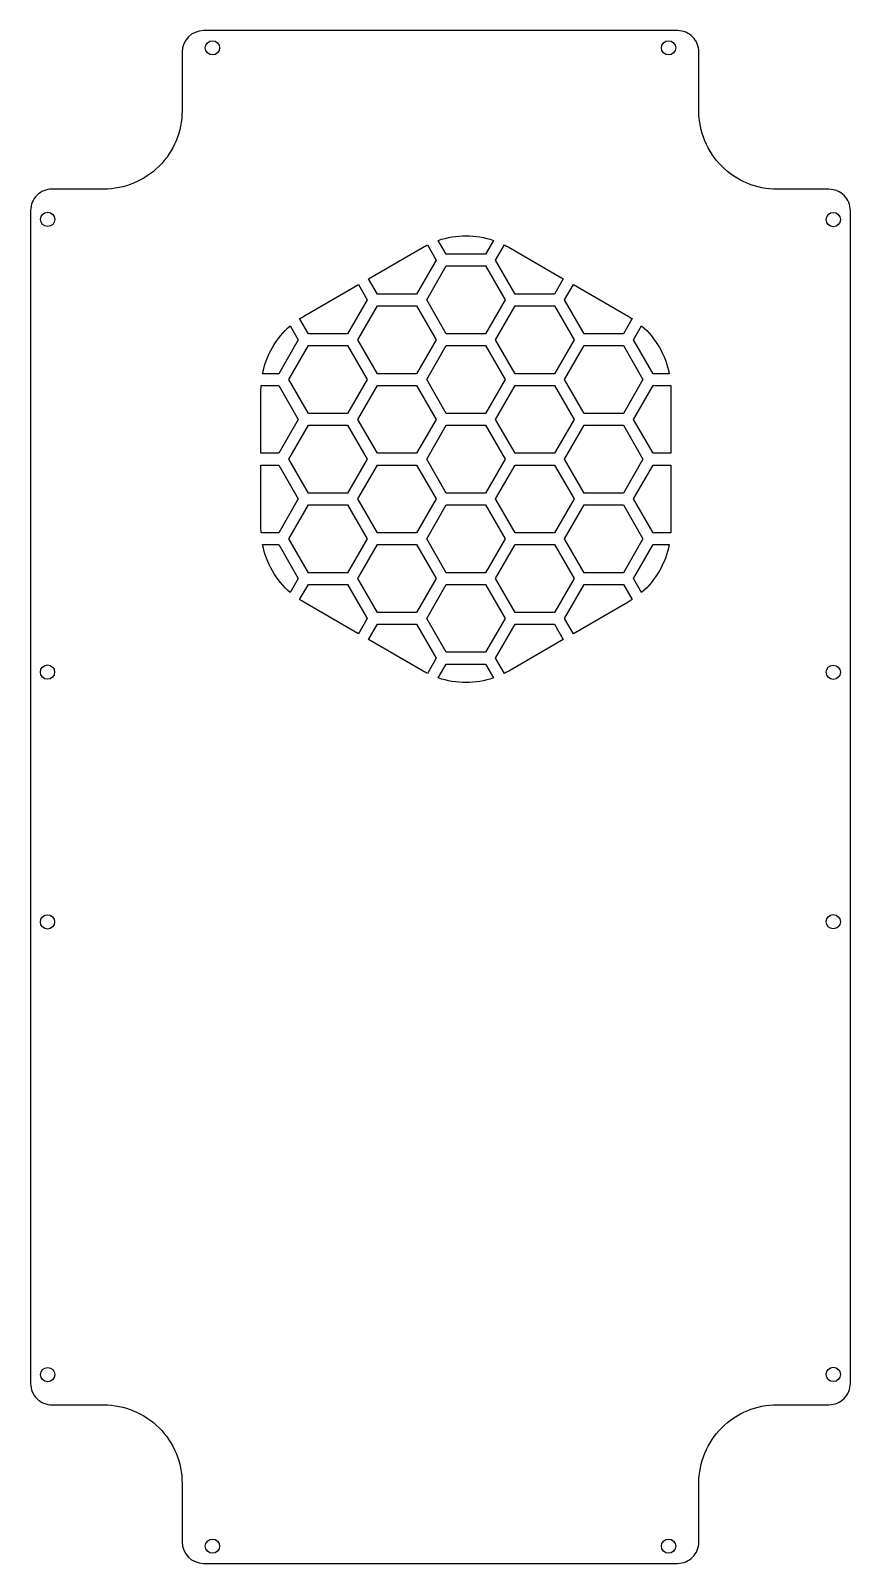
# Model space of a CAD drawing. Header units: millimetres. Extents: x 5 to 235, y -15 to 415.
import ezdxf

# ---------------------------------------------------------------- set-up
doc = ezdxf.new("R2010")
doc.units = ezdxf.units.MM
doc.layers.get('0').update_dxf_attribs({"linetype": 'CONTINUOUS'})

msp = doc.modelspace()

# ---------------------------------------------------------------- linework, layer by layer
for points in [[(186.5, -15, 0.414214), (192.5, -9), (192.5, 7.5, -0.414214), (214.5, 29.5), (229, 29.5, 0.414214), (235, 35.5), (235, 364.5, 0.414214), (229, 370.5), (214.5, 370.5, -0.414214), (192.5, 392.5), (192.5, 409, 0.414214), (186.5, 415), (53.5, 415, 0.414108), (47.5, 409), (47.49, 392.53, -0.414214), (25.48, 370.53), (11, 370.54, 0.414319), (5, 364.54), (5, 35.46, 0.414319), (11, 29.46), (25.48, 29.47, -0.414214), (47.49, 7.47), (47.5, -9, 0.414108), (53.5, -15)], [(134.89, 356.17), (132.63, 352.26), (121.63, 352.26), (119.36, 356.17, -0.166185)], [(116.31, 354.89), (118.78, 350.62), (113.28, 341.09), (102.28, 341.09), (99.8, 345.4), (115.13, 354.25, -0.014089)], [(154.45, 345.4), (151.97, 341.09), (140.97, 341.09), (135.47, 350.62), (137.94, 354.89, -0.014089), (139.13, 354.25)], [(96.95, 343.76), (99.44, 339.45), (93.94, 329.92), (82.94, 329.92), (80.47, 334.2, -0.014089), (81.63, 334.91)], [(173.78, 334.2), (171.31, 329.92), (160.31, 329.92), (154.81, 339.45), (157.3, 343.76), (172.63, 334.91, -0.014089)], [(77.84, 332.2), (80.1, 328.28), (74.6, 318.76), (70.08, 318.76, -0.166185)], [(184.17, 318.76), (179.65, 318.76), (174.15, 328.28), (176.41, 332.2, -0.166185)], [(69.66, 315.48), (74.6, 315.48), (80.1, 305.95), (74.6, 296.42), (69.63, 296.42), (69.63, 314.12, -0.014089)], [(184.63, 296.42), (179.65, 296.42), (174.15, 305.95), (179.65, 315.48), (184.59, 315.48, -0.014089), (184.63, 314.12)], [(69.63, 293.14), (74.6, 293.14), (80.1, 283.62), (74.6, 274.09), (69.66, 274.09, -0.014089), (69.63, 275.44)], [(184.59, 274.09), (179.65, 274.09), (174.15, 283.62), (179.65, 293.14), (184.63, 293.14), (184.63, 275.44, -0.014089)], [(70.08, 270.81), (74.6, 270.81), (80.1, 261.28), (77.84, 257.36, -0.166185)], [(176.41, 257.36), (174.15, 261.28), (179.65, 270.81), (184.17, 270.81, -0.166185)], [(96.95, 245.81), (81.63, 254.66, -0.014089), (80.47, 255.37), (82.94, 259.64), (93.94, 259.64), (99.44, 250.12)], [(157.3, 245.81), (154.81, 250.12), (160.31, 259.64), (171.31, 259.64), (173.78, 255.37, -0.014089), (172.63, 254.66)], [(99.8, 244.17), (102.28, 248.48), (113.28, 248.48), (118.78, 238.95), (116.31, 234.67, -0.014089), (115.13, 235.32)], [(137.94, 234.67), (135.47, 238.95), (140.97, 248.48), (151.97, 248.48), (154.45, 244.17), (139.13, 235.32, -0.014089)], [(119.36, 233.39), (121.63, 237.31), (132.63, 237.31), (134.89, 233.39, -0.166185)]]:
    msp.add_lwpolyline(points, format="xyb", close=True)
for points in [[(116.13, 339.45), (121.63, 348.98), (132.63, 348.98), (138.13, 339.45), (132.63, 329.92), (121.63, 329.92)], [(96.78, 328.28), (102.28, 337.81), (113.28, 337.81), (118.78, 328.28), (113.28, 318.76), (102.28, 318.76)], [(135.47, 328.28), (140.97, 337.81), (151.97, 337.81), (157.47, 328.28), (151.97, 318.76), (140.97, 318.76)], [(77.44, 317.12), (82.94, 326.64), (93.94, 326.64), (99.44, 317.12), (93.94, 307.59), (82.94, 307.59)], [(116.13, 317.12), (121.63, 326.64), (132.63, 326.64), (138.13, 317.12), (132.63, 307.59), (121.63, 307.59)], [(154.81, 317.12), (160.31, 326.64), (171.31, 326.64), (176.81, 317.12), (171.31, 307.59), (160.31, 307.59)], [(96.78, 305.95), (102.28, 315.48), (113.28, 315.48), (118.78, 305.95), (113.28, 296.42), (102.28, 296.42)], [(135.47, 305.95), (140.97, 315.48), (151.97, 315.48), (157.47, 305.95), (151.97, 296.42), (140.97, 296.42)], [(77.44, 294.78), (82.94, 304.31), (93.94, 304.31), (99.44, 294.78), (93.94, 285.26), (82.94, 285.26)], [(116.13, 294.78), (121.63, 304.31), (132.63, 304.31), (138.13, 294.78), (132.63, 285.26), (121.63, 285.26)], [(154.81, 294.78), (160.31, 304.31), (171.31, 304.31), (176.81, 294.78), (171.31, 285.26), (160.31, 285.26)], [(96.78, 283.62), (102.28, 293.14), (113.28, 293.14), (118.78, 283.62), (113.28, 274.09), (102.28, 274.09)], [(135.47, 283.62), (140.97, 293.14), (151.97, 293.14), (157.47, 283.62), (151.97, 274.09), (140.97, 274.09)], [(77.44, 272.45), (82.94, 281.98), (93.94, 281.98), (99.44, 272.45), (93.94, 262.92), (82.94, 262.92)], [(116.13, 272.45), (121.63, 281.98), (132.63, 281.98), (138.13, 272.45), (132.63, 262.92), (121.63, 262.92)], [(154.81, 272.45), (160.31, 281.98), (171.31, 281.98), (176.81, 272.45), (171.31, 262.92), (160.31, 262.92)], [(96.78, 261.28), (102.28, 270.81), (113.28, 270.81), (118.78, 261.28), (113.28, 251.76), (102.28, 251.76)], [(135.47, 261.28), (140.97, 270.81), (151.97, 270.81), (157.47, 261.28), (151.97, 251.76), (140.97, 251.76)], [(116.13, 250.12), (121.63, 259.64), (132.63, 259.64), (138.13, 250.12), (132.63, 240.59), (121.63, 240.59)]]:
    msp.add_lwpolyline(points, close=True)
for centre in [(56.01, 410.19), (183.99, 410.17), (9.78, 362.04), (230.2, 362), (9.73, 235.04), (230.2, 235), (9.73, 164.96), (230.2, 165), (9.78, 37.96), (230.2, 38), (56.01, -10.19), (183.99, -10.17)]:
    msp.add_circle(centre, 2)

doc.saveas('drawing.dxf')
